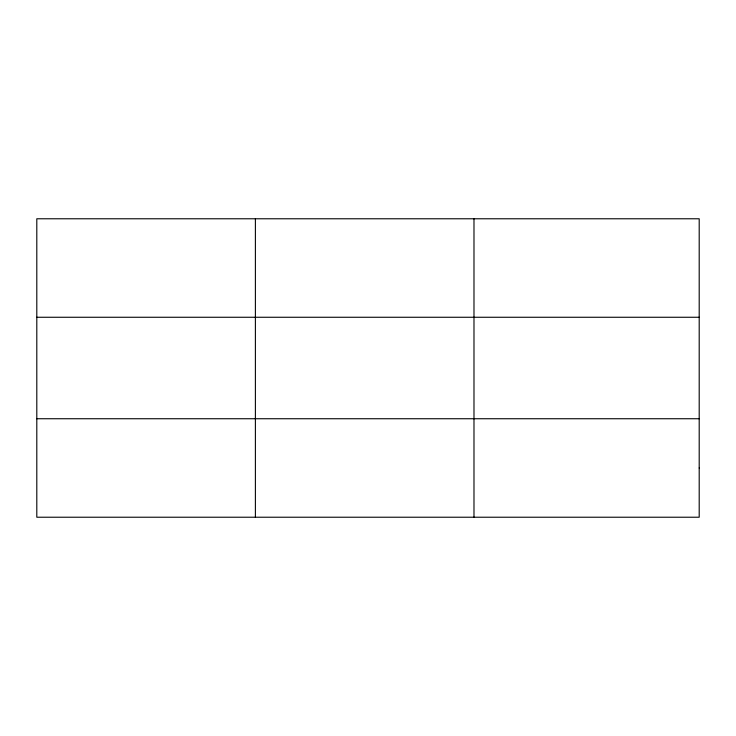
<?xml version="1.0" encoding="UTF-8"?>
<svg xmlns="http://www.w3.org/2000/svg" width="736" height="736" viewBox="0 0 736 736"><rect width="100%" height="100%" fill="white"/><g stroke="black" fill="none" stroke-linecap="round" stroke-linejoin="round"><path stroke-width="1.1" d="M255.392 218.776L255.392 517.224M473.984 218.776L473.984 517.224M36.8 317.262L699.2 317.262M36.8 418.738L699.2 418.738M699.2 467.986L699.2 517.224L36.8 517.224L36.8 218.776L699.2 218.776L699.2 467.986"/></g></svg>
